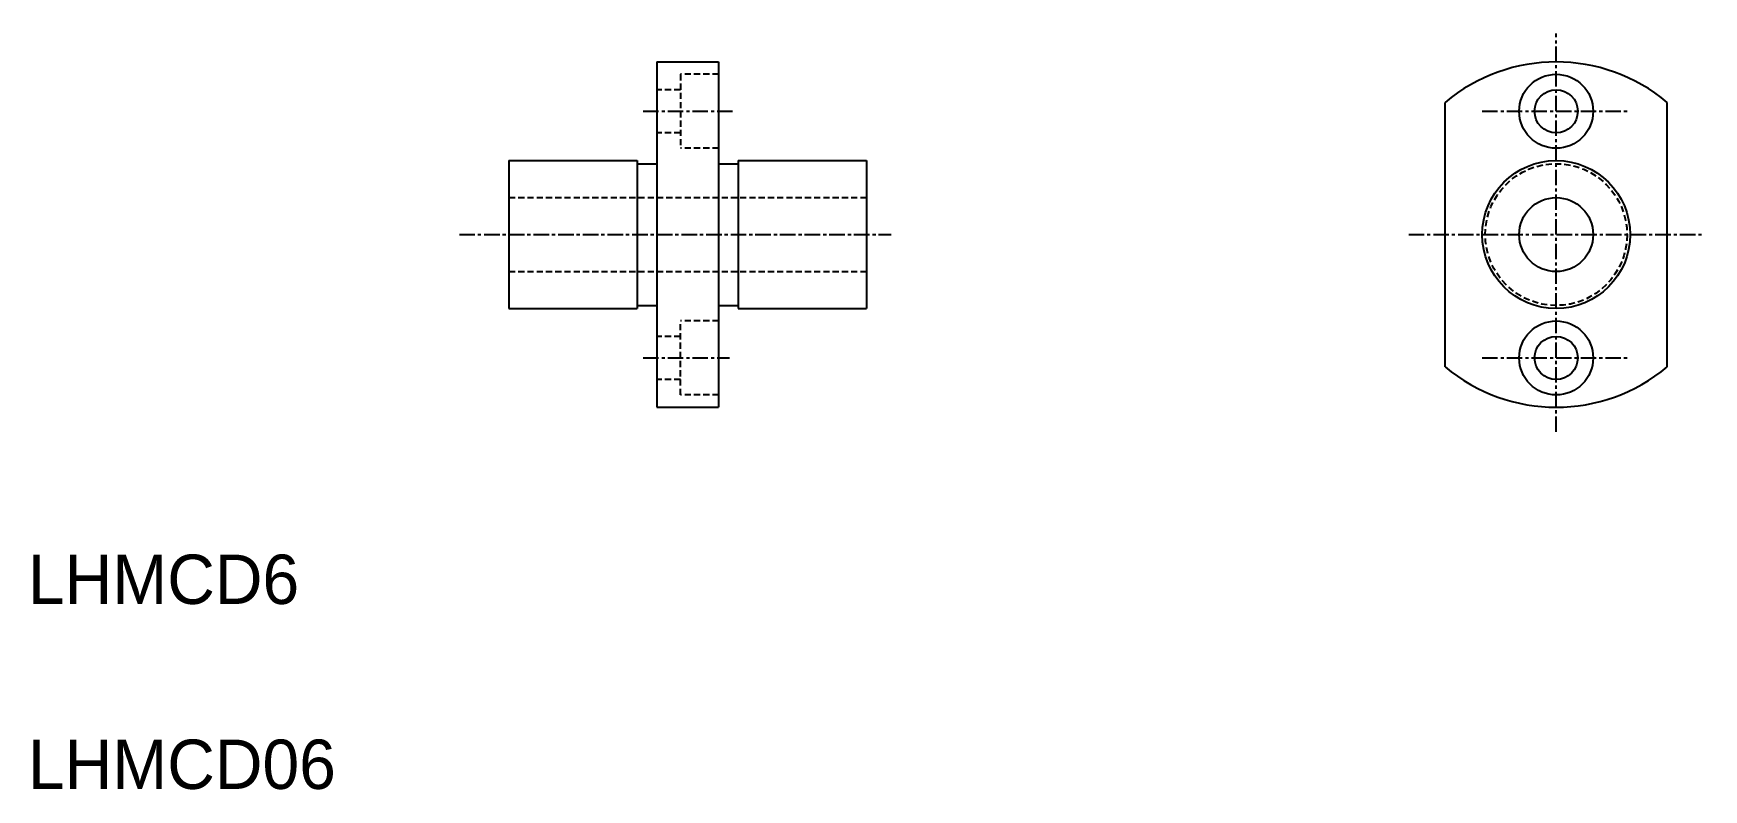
# Model space of a CAD drawing. Extents: x 322 to 458, y 140 to 202.
import ezdxf

# ---------------------------------------------------------------- set-up
doc = ezdxf.new("R2010")
doc.units = 0
doc.linetypes.add('CENTER', pattern=[2, 1.25, -0.25, 0.25, -0.25])
doc.linetypes.add('DASHED', pattern=[0.75, 0.5, -0.25])
doc.layers.get('0').update_dxf_attribs({"linetype": 'CONTINUOUS'})
doc.layers.add('CENTER', color=1, linetype='CENTER')

msp = doc.modelspace()

# ---------------------------------------------------------------- linework, layer by layer
at = {"color": 7, "linetype": 'CONTINUOUS'}
for p, q in [((372.77, 199.23), (372.77, 171.23)), ((372.77, 199.23), (377.77, 199.23)), ((377.77, 199.23), (377.77, 171.23)), ((436.7, 174.5), (436.7, 195.95)), ((454.7, 174.5), (454.7, 195.95)), ((360.77, 191.23), (360.77, 179.23)), ((360.77, 191.23), (371.17, 191.23)), ((371.17, 191.23), (371.17, 179.23)), ((379.37, 191.23), (389.77, 191.23)), ((379.37, 191.23), (379.37, 179.23)), ((389.77, 191.23), (389.77, 179.23)), ((371.17, 190.98), (372.77, 190.98)), ((377.77, 190.98), (379.37, 190.98)), ((360.77, 179.23), (371.17, 179.23)), ((371.17, 179.48), (372.77, 179.48)), ((377.77, 179.48), (379.37, 179.48)), ((379.37, 179.23), (389.77, 179.23)), ((372.77, 171.23), (377.77, 171.23))]:
    msp.add_line(p, q, dxfattribs=at)
at = {"color": 3, "linetype": 'DASHED'}
for p, q in [((374.67, 198.23), (374.67, 192.23)), ((377.77, 198.23), (374.67, 198.23)), ((374.67, 196.98), (372.77, 196.98)), ((374.67, 193.48), (372.77, 193.48)), ((377.77, 192.23), (374.67, 192.23)), ((360.77, 188.23), (389.77, 188.23)), ((360.77, 182.23), (389.77, 182.23)), ((377.77, 178.23), (374.67, 178.23)), ((374.67, 172.23), (374.67, 178.23)), ((374.67, 176.98), (372.77, 176.98)), ((374.67, 173.48), (372.77, 173.48)), ((377.77, 172.23), (374.67, 172.23))]:
    msp.add_line(p, q, dxfattribs=at)
at = {"color": 7, "linetype": 'CONTINUOUS'}
for centre, radius in [((445.7, 195.23), 3), ((445.7, 195.23), 1.75), ((445.7, 185.23), 6), ((445.7, 185.23), 3), ((445.7, 175.23), 3), ((445.7, 175.23), 1.75)]:
    msp.add_circle(centre, radius, dxfattribs=at)
at = {"color": 3, "linetype": 'DASHED'}
msp.add_circle((445.7, 185.23), 5.75, dxfattribs=at)
at = {"color": 7, "linetype": 'CONTINUOUS'}
for start, end in [(49.9948, 130.0052), (229.9948, 310.0052)]:
    msp.add_arc((445.7, 185.23), 14, start, end, dxfattribs=at)
at = {"layer": 'CENTER', "color": 1, "linetype": 'CENTER'}
for p, q in [((445.7, 169.23), (445.7, 201.54)), ((371.66, 195.23), (379.16, 195.23)), ((439.7, 195.23), (451.7, 195.23)), ((356.75, 185.23), (391.16, 185.23)), ((358.77, 185.23), (391.77, 185.23)), ((433.74, 185.23), (457.66, 185.23)), ((371.66, 175.23), (378.66, 175.23)), ((439.7, 175.23), (451.7, 175.23))]:
    msp.add_line(p, q, dxfattribs=at)

# ---------------------------------------------------------------- texts
at = {"color": 7, "linetype": 'CONTINUOUS'}
for s, p in [('LHMCD6', (321.76, 155.28)), ('LHMCD06', (321.76, 140.28))]:
    msp.add_text(s, height=4, dxfattribs=at).set_placement(p)

doc.saveas('drawing.dxf')
